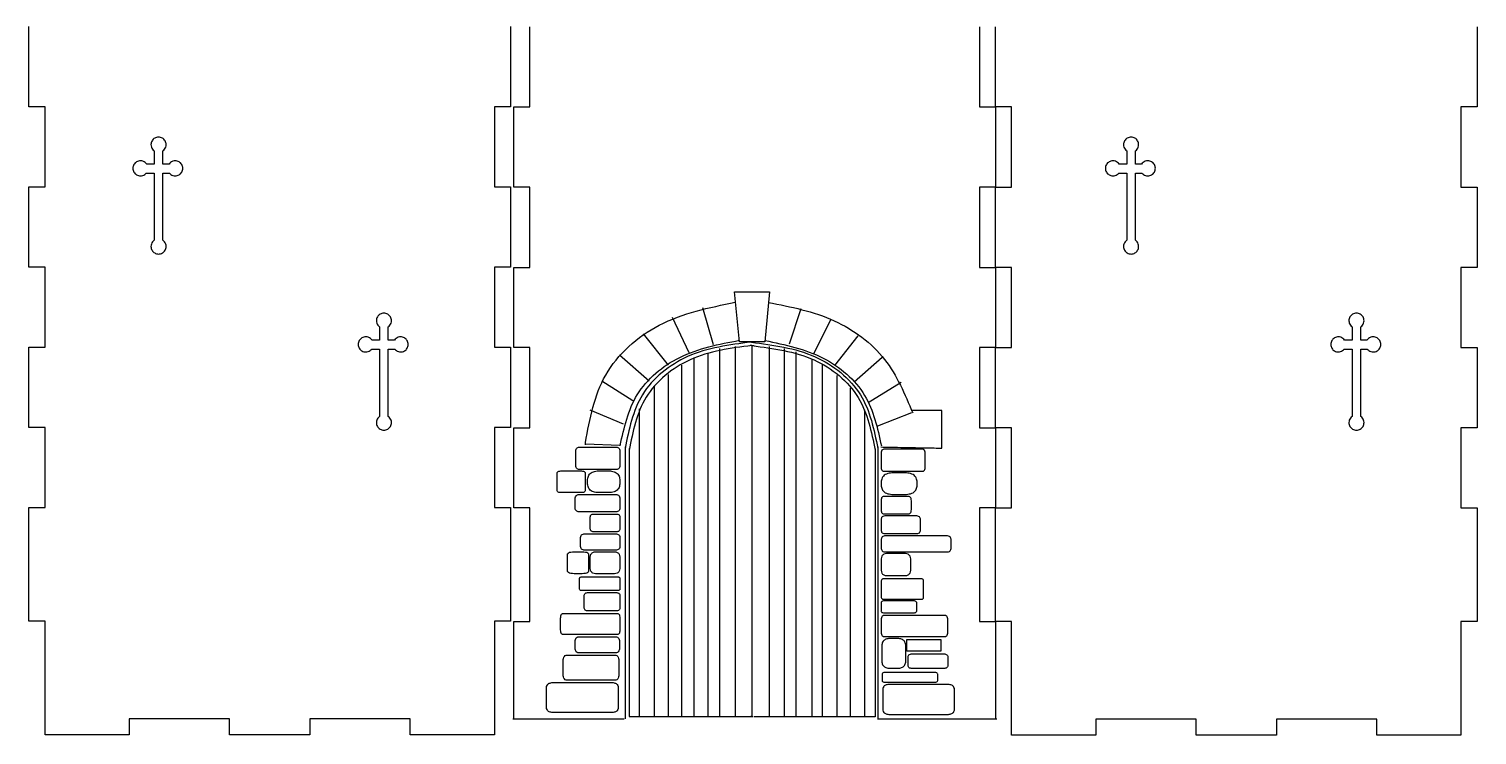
# Model space of a CAD drawing. Extents: x -548 to 2336, y 6 to 838.
# Drawn here: x 56 to 823, y 33 to 407 of the extents above; entities that cross this region are included whole.
import ezdxf

# ---------------------------------------------------------------- set-up
doc = ezdxf.new("R2010")
doc.units = 0
doc.layers.get('0').update_dxf_attribs({"linetype": 'CONTINUOUS'})

msp = doc.modelspace()

# ---------------------------------------------------------------- linework, layer by layer
at = {"color": 5}
for points in [[(311.354946, 408.426029), (311.354946, 365.906317), (302.851002, 365.906317), (302.851002, 323.386589), (311.354946, 323.386589), (311.354946, 280.866877), (302.851002, 280.866877), (302.851002, 238.347149), (311.354946, 238.347149), (311.354946, 195.827437), (302.851002, 195.827437), (302.851002, 153.307709), (311.354946, 153.307709), (311.354946, 93.071445), (302.851002, 93.071445), (302.851002, 32.835173), (258.205298, 32.835173), (258.205298, 41.339117), (205.055642, 41.339117), (205.055642, 32.835173), (162.535922, 32.835173), (162.535922, 41.339117), (109.386275, 41.339117), (109.386275, 32.835173), (64.74057, 32.835173), (64.74057, 93.071445), (56.236626, 93.071445), (56.236626, 153.307709), (64.74057, 153.307709), (64.74057, 195.827437), (56.236626, 195.827437), (56.236626, 238.347149), (64.74057, 238.347149), (64.74057, 280.866877), (56.236626, 280.866877), (56.236626, 323.386589), (64.74057, 323.386589), (64.74057, 365.906317), (56.236626, 365.906317), (56.236626, 408.426029)], [(313.118368, 41.348157), (313.118368, 92.933381), (321.622312, 92.933381), (321.622312, 153.169645), (313.118368, 153.169645), (313.118368, 195.689373), (321.622312, 195.689373), (321.622312, 238.209085), (313.118368, 238.209085), (313.118368, 280.728813), (321.622312, 280.728813), (321.622312, 323.248525), (313.118368, 323.248525), (313.118368, 365.768253), (321.622312, 365.768253), (321.622312, 408.287965)], [(559.732744, 408.287965), (559.732744, 365.768253), (568.236688, 365.768253), (568.236688, 323.248525), (559.732744, 323.248525), (559.732744, 280.728813), (568.236688, 280.728813), (568.236688, 238.209085), (559.732744, 238.209085), (559.732744, 195.689373), (568.236688, 195.689373), (568.236688, 153.169645), (559.732744, 153.169645), (559.732744, 92.933381), (568.236688, 92.933381), (568.236688, 41.348157)], [(823.355008, 408.287965), (823.355008, 365.768253), (814.851064, 365.768253), (814.851064, 323.248525), (823.355008, 323.248525), (823.355008, 280.728813), (814.851064, 280.728813), (814.851064, 238.209085), (823.355008, 238.209085), (823.355008, 195.689373), (814.851064, 195.689373), (814.851064, 153.169645), (823.355008, 153.169645), (823.355008, 92.933381), (814.851064, 92.933381), (814.851064, 32.697109), (770.20536, 32.697109), (770.20536, 41.201053), (717.055704, 41.201053), (717.055704, 32.697109), (674.535984, 32.697109), (674.535984, 41.201053), (621.386338, 41.201053), (621.386338, 32.697109), (576.740632, 32.697109), (576.740632, 92.933381), (568.236688, 92.933381), (568.236688, 153.169645), (576.740632, 153.169645), (576.740632, 195.689373), (568.236688, 195.689373), (568.236688, 238.209085), (576.740632, 238.209085), (576.740632, 280.728813), (568.236688, 280.728813), (568.236688, 323.248525), (576.740632, 323.248525), (576.740632, 365.768253), (568.236688, 365.768253), (568.236688, 408.287965)], [(371.99196, 185.610187), (371.99196, 41.26508)], [(505.970181, 185.529713), (505.970181, 41.184606)], [(312.650888, 41.257541), (371.627064, 41.257541)], [(505.782424, 41.257541), (569.050616, 41.257541)]]:
    msp.add_lwpolyline(points, dxfattribs=at)
at = {"color": 3}
for points in [[(124.891339, 349.803614), (124.891339, 349.803614)], [(640.091339, 349.803614), (640.091339, 349.803614)], [(122.577259, 342.522253), (122.577259, 335.484884), (118.60358, 335.484884)], [(130.423739, 335.484884), (127.199499, 335.484884), (127.199499, 342.516333)], [(637.777259, 342.522253), (637.777259, 335.484884), (633.80358, 335.484884)], [(645.623739, 335.484884), (642.399499, 335.484884), (642.399499, 342.516333)], [(118.40726, 330.725924), (122.577259, 330.725924), (122.577259, 295.074928)], [(127.199499, 295.080848), (127.199499, 330.725924), (130.620059, 330.725924)], [(633.60726, 330.725924), (637.777259, 330.725924), (637.777259, 295.074928)], [(642.399499, 295.080848), (642.399499, 330.725924), (645.820059, 330.725924)], [(430.058664, 267.792101), (448.598336, 267.792101), (446.031376, 241.153277), (432.625632, 241.153277), (430.058664, 267.792101)], [(244.287395, 256.429774), (244.287395, 256.429774)], [(396.960032, 254.267493), (405.837856, 235.502949)], [(413.101544, 259.513581), (418.751272, 239.740117)], [(465.158528, 258.706597), (458.903736, 239.941861)], [(481.098464, 253.258597), (471.816976, 234.695797)], [(759.487395, 256.429774), (759.487395, 256.429774)], [(241.973315, 249.148413), (241.973315, 242.111044), (237.999636, 242.111044)], [(249.819795, 242.111044), (246.595555, 242.111044), (246.595555, 249.142493)], [(757.173315, 249.148413), (757.173315, 242.111044), (753.199636, 242.111044)], [(765.019795, 242.111044), (761.795555, 242.111044), (761.795555, 249.142493)], [(381.625336, 245.389669), (394.94224, 228.844477)], [(430.275056, 238.796525), (430.275056, 42.707701)], [(439.253312, 239.397181), (439.253312, 42.314261), (438.967896, 42.895461)], [(448.411328, 238.717277), (448.411328, 42.628501)], [(483.116088, 228.642733), (495.424096, 244.380773)], [(237.803316, 237.352084), (241.973315, 237.352084), (241.973315, 201.701088)], [(246.595555, 201.707008), (246.595555, 237.352084), (250.016115, 237.352084)], [(384.8536, 220.370141), (369.115408, 234.090557)], [(408.51232, 232.553373), (408.51232, 42.647381)], [(415.998264, 42.550901), (415.998264, 235.481261)], [(422.204456, 42.707701), (422.204456, 237.768757)], [(456.481744, 42.628501), (456.481744, 237.689509)], [(462.639696, 42.471461), (462.639696, 235.936493)], [(470.93664, 231.699741), (470.93664, 42.683381)], [(508.135936, 232.879901), (493.406472, 219.764565)], [(753.003316, 237.352084), (757.173315, 237.352084), (757.173315, 201.701088)], [(761.795555, 201.707008), (761.795555, 237.352084), (765.216115, 237.352084)], [(394.862184, 223.991477), (394.862184, 42.685861)], [(402.12116, 42.553141), (402.12116, 228.782197)], [(476.565216, 42.243141), (476.565216, 228.960853)], [(484.126712, 223.396085), (484.126712, 42.721861)], [(359.632176, 220.571893), (376.17752, 210.079565), (376.379264, 210.483061)], [(387.497592, 217.612453), (387.497592, 42.873861)], [(491.188776, 216.758989), (491.188776, 42.563861)], [(500.871904, 209.070669), (518.2244, 219.764565)], [(353.377384, 205.237165), (370.931456, 197.771557)], [(379.722088, 42.669221), (379.722088, 205.763661)], [(498.96428, 42.705141), (498.96428, 205.168277)], [(505.916392, 196.762661), (523.87396, 203.824605)], [(539.813896, 184.858293), (539.813896, 204.833677), (523.672208, 204.833677)], [(347.289594, 185.295661), (367.863274, 185.295661)], [(347.289594, 185.295661), (347.289594, 185.295661)], [(351.15785, 187.077661), (369.11541, 186.472421)], [(529.655418, 184.296965), (509.081562, 184.296965)], [(529.655418, 184.296965), (529.655418, 184.296965)], [(345.87721, 175.614141), (345.87721, 183.278037)], [(369.275666, 183.278037), (369.275666, 175.614141)], [(507.669178, 182.279341), (507.669178, 174.615621)], [(531.067802, 174.615621), (531.067802, 182.279341)], [(336.025066, 162.461621), (336.025066, 171.541365)], [(338.042858, 172.752005), (348.938474, 172.752005)], [(338.042858, 172.752005), (338.042858, 172.752005)], [(367.863274, 173.596501), (347.289594, 173.596501)], [(350.956098, 171.541365), (350.956098, 162.461621)], [(357.199138, 172.740421), (364.231514, 172.740421)], [(357.199138, 172.740421), (357.199138, 172.740421)], [(509.081562, 172.597805), (529.655418, 172.597805)], [(521.150138, 171.730837), (513.306458, 171.730837)], [(521.150138, 171.730837), (521.150138, 171.730837)], [(348.938474, 161.250981), (338.042858, 161.250981)], [(352.154818, 165.765437), (352.154818, 168.301509)], [(364.231514, 161.326525), (357.199138, 161.326525)], [(369.275666, 168.301509), (369.275666, 165.765437)], [(507.680242, 167.300397), (507.680242, 164.769333)], [(526.77653, 164.769333), (526.77653, 167.300397)], [(345.591794, 153.273485), (345.591794, 157.965837)], [(347.205922, 160.185205), (367.66153, 160.185205)], [(347.205922, 160.185205), (347.205922, 160.185205)], [(369.275666, 157.965837), (369.275666, 153.273485)], [(507.634602, 156.984941), (507.634602, 152.256981)], [(522.589674, 159.221253), (508.72821, 159.221253)], [(513.306458, 160.338893), (521.150138, 160.338893)], [(522.589674, 159.221253), (522.589674, 159.221253)], [(523.68345, 152.256981), (523.68345, 156.984941)], [(367.66153, 151.054101), (347.205922, 151.054101)], [(353.581554, 142.110413), (353.581554, 148.298645)], [(354.993946, 149.912781), (367.863274, 149.912781)], [(354.993946, 149.912781), (354.993946, 149.912781)], [(369.275666, 148.298645), (369.275666, 142.110413)], [(507.698562, 147.280589), (507.698562, 141.131077)], [(508.72821, 150.020653), (522.589674, 150.020653)], [(526.60089, 148.884693), (509.568034, 148.884693)], [(526.60089, 148.884693), (526.60089, 148.884693)], [(528.470362, 141.131077), (528.470362, 147.280589)], [(350.261146, 139.354781), (367.459786, 139.354781)], [(350.261146, 139.354781), (350.261146, 139.354781)], [(367.863274, 140.496277), (354.993946, 140.496277)], [(542.911474, 138.291773), (509.522226, 138.291773)], [(509.568034, 139.526797), (526.60089, 139.526797)], [(542.911474, 138.291773), (542.911474, 138.291773)], [(348.445442, 132.610237), (348.445442, 137.538909)], [(367.459786, 130.794533), (350.261146, 130.794533)], [(369.275666, 137.538909), (369.275666, 132.610237)], [(507.733658, 136.503213), (507.733658, 131.648709)], [(544.700034, 131.648709), (544.700034, 136.503213)], [(341.596994, 119.449765), (341.596994, 128.727621)], [(345.02701, 129.938285), (349.295466, 129.938285)], [(345.02701, 129.938285), (345.02701, 129.938285)], [(352.72565, 128.727621), (352.72565, 119.449765)], [(353.581554, 121.063901), (353.581554, 127.113485)], [(356.40633, 129.938285), (366.45089, 129.938285)], [(356.40633, 129.938285), (356.40633, 129.938285)], [(369.275666, 127.113485), (369.275666, 121.063901)], [(507.669178, 126.114957), (507.669178, 120.065197)], [(509.522226, 129.860141), (542.911474, 129.860141)], [(520.538506, 128.939741), (510.493954, 128.939741)], [(520.538506, 128.939741), (520.538506, 128.939741)], [(523.36329, 120.065197), (523.36329, 126.114957)], [(349.295466, 118.239117), (345.02701, 118.239117)], [(347.874778, 110.200429), (347.874778, 115.719989)], [(348.681762, 116.527141), (368.468682, 116.527141)], [(348.681762, 116.527141), (348.681762, 116.527141)], [(366.45089, 118.239117), (356.40633, 118.239117)], [(369.275666, 115.719989), (369.275666, 110.200429)], [(529.314162, 115.477093), (508.566746, 115.477093)], [(510.493954, 117.240421), (520.538506, 117.240421)], [(529.314162, 115.477093), (529.314162, 115.477093)], [(368.468682, 109.393277), (348.681762, 109.393277)], [(352.056794, 108.252133), (367.66153, 108.252133)], [(352.056794, 108.252133), (352.056794, 108.252133)], [(507.720522, 114.261957), (507.720522, 105.951493)], [(530.160386, 105.951493), (530.160386, 114.261957)], [(350.442666, 99.962581), (350.442666, 106.839725)], [(369.275666, 106.839725), (369.275666, 99.962581)], [(507.63149, 102.942085), (507.63149, 98.438693)], [(508.566746, 104.736357), (529.314162, 104.736357)], [(524.91933, 103.866965), (509.252018, 103.866965)], [(524.91933, 103.866965), (524.91933, 103.866965)], [(526.539866, 98.438693), (526.539866, 102.942085)], [(337.887442, 88.416085), (337.887442, 94.702173)], [(338.896346, 97.123461), (368.266762, 97.123461)], [(338.896346, 97.123461), (338.896346, 97.123461)], [(367.66153, 98.550021), (352.056794, 98.550021)], [(369.275666, 94.702173), (369.275666, 88.416085)], [(507.681106, 93.696557), (507.681106, 87.424133)], [(541.903786, 96.112661), (508.817754, 96.112661)], [(509.252018, 97.513637), (524.91933, 97.513637)], [(541.903786, 96.112661), (541.903786, 96.112661)], [(543.040266, 87.424133), (543.040266, 93.696557)], [(368.266762, 85.994805), (338.896346, 85.994805)], [(347.609586, 84.853477), (366.972794, 84.853477)], [(347.609586, 84.853477), (347.609586, 84.853477)], [(508.817754, 85.008205), (541.903786, 85.008205)], [(345.591794, 78.310837), (345.591794, 82.835669)], [(368.99025, 82.835669), (368.99025, 78.310837)], [(507.965826, 80.149877), (507.965826, 71.865885)], [(517.09017, 83.843701), (511.65965, 83.843701)], [(517.09017, 83.843701), (517.09017, 83.843701)], [(520.783994, 71.865885), (520.783994, 80.149877)], [(521.36589, 83.426725), (539.34281, 83.426725), (539.34281, 77.149117), (521.36589, 77.149117), (521.36589, 83.426725), (521.36589, 83.426725)], [(339.314178, 64.161709), (339.314178, 72.730429)], [(341.331978, 75.151717), (366.68721, 75.151717)], [(341.331978, 75.151717), (341.331978, 75.151717)], [(366.972794, 76.293213), (347.609586, 76.293213)], [(368.705002, 72.730429), (368.705002, 64.161709)], [(521.936546, 69.730013), (521.936546, 74.010221)], [(523.648706, 75.722381), (541.34021, 75.722381)], [(523.648706, 75.722381), (523.648706, 75.722381)], [(543.052362, 74.010221), (543.052362, 69.730013)], [(366.68721, 61.740405), (341.331978, 61.740405)], [(508.166018, 64.998077), (508.166018, 61.621637)], [(535.676826, 65.951997), (510.193842, 65.951997)], [(511.65965, 68.172061), (517.09017, 68.172061)], [(541.34021, 68.018029), (523.648706, 68.018029)], [(535.676826, 65.951997), (535.676826, 65.951997)], [(537.70465, 61.621637), (537.70465, 64.998077)], [(330.468514, 46.839093), (330.468514, 58.379541)], [(334.100274, 60.598909), (364.787826, 60.598909)], [(334.100274, 60.598909), (334.100274, 60.598909)], [(368.419762, 58.379541), (368.419762, 46.839093)], [(508.52525, 57.380837), (508.52525, 45.840221)], [(510.193842, 60.667541), (535.676826, 60.667541)], [(542.84457, 59.600213), (512.157186, 59.600213)], [(542.84457, 59.600213), (542.84457, 59.600213)], [(546.476498, 45.840221), (546.476498, 57.380837)], [(364.787826, 44.619381), (334.100274, 44.619381)], [(512.157186, 43.620677), (542.84457, 43.620677)]]:
    msp.add_lwpolyline(points, dxfattribs=at)
at = {"color": 6}
for points in [[(374.157937, 184.652795), (374.157937, 42.508908), (439.94483, 42.508908)], [(504.528263, 184.573548), (504.528263, 42.429661), (440.327074, 42.429661)]]:
    msp.add_lwpolyline(points, dxfattribs=at)
at = {"color": 3}
for points, knots in [([(124.891339, 349.803614), (124.184436, 349.693381), (122.791784, 349.476214), (121.257988, 347.881871), (120.764021, 346.057144), (121.025065, 344.502084), (121.616728, 343.341456), (122.25796, 342.794572), (122.577259, 342.522253)], [0, 0, 0, 0, 2.096687, 4.13063, 6.227372, 7.532557, 8.79175, 10.040647, 10.040647, 10.040647, 10.040647]), ([(127.199499, 342.516333), (127.519981, 342.788737), (128.163637, 343.335834), (128.757198, 344.499047), (129.01893, 346.0561), (128.524816, 347.881876), (126.990957, 349.476236), (125.598273, 349.693387), (124.891339, 349.803614)], [0, 0, 0, 0, 1.251662, 2.51384, 3.822109, 5.918847, 7.952792, 10.049568, 10.049568, 10.049568, 10.049568]), ([(640.091339, 349.803614), (639.384436, 349.693381), (637.991784, 349.476214), (636.457988, 347.881871), (635.964021, 346.057144), (636.225065, 344.502084), (636.816728, 343.341456), (637.45796, 342.794572), (637.777259, 342.522253)], [0, 0, 0, 0, 2.096687, 4.13063, 6.227372, 7.532557, 8.79175, 10.040647, 10.040647, 10.040647, 10.040647]), ([(642.399499, 342.516333), (642.719981, 342.788737), (643.363637, 343.335834), (643.957198, 344.499047), (644.21893, 346.0561), (643.724816, 347.881876), (642.190957, 349.476236), (640.798273, 349.693387), (640.091339, 349.803614)], [0, 0, 0, 0, 1.251662, 2.51384, 3.822109, 5.918847, 7.952792, 10.049568, 10.049568, 10.049568, 10.049568]), ([(118.60358, 335.484884), (118.331205, 335.816039), (117.78431, 336.480956), (116.602955, 337.096641), (115.03251, 337.366066), (113.182614, 336.869717), (111.651616, 335.335857), (111.083373, 333.236295), (111.651627, 331.136722), (113.182487, 329.60282), (114.995595, 329.116527), (116.49358, 329.352135), (117.593675, 329.871352), (118.136965, 330.442012), (118.40726, 330.725924)], [0, 0, 0, 0, 1.275643, 2.561335, 3.893989, 5.990744, 8.024647, 10.121325, 12.218093, 14.252001, 16.348753, 17.57122, 18.750716, 19.918543, 19.918543, 19.918543, 19.918543]), ([(130.620059, 330.725924), (130.89036, 330.442012), (131.433663, 329.87135), (132.533759, 329.352145), (134.031731, 329.116521), (135.844827, 329.602842), (137.375725, 331.136704), (137.944048, 333.236295), (137.375736, 335.335874), (135.844699, 336.869698), (133.994806, 337.366068), (132.424363, 337.09664), (131.243008, 336.480956), (130.696114, 335.816039), (130.423739, 335.484884)], [0, 0, 0, 0, 1.16784, 2.347352, 3.569783, 5.666521, 7.700469, 9.797247, 11.893935, 13.927878, 16.024619, 17.357272, 18.642965, 19.918608, 19.918608, 19.918608, 19.918608]), ([(633.80358, 335.484884), (633.531205, 335.816039), (632.98431, 336.480956), (631.802955, 337.096641), (630.23251, 337.366066), (628.382614, 336.869717), (626.851616, 335.335857), (626.283373, 333.236295), (626.851627, 331.136722), (628.382487, 329.60282), (630.195595, 329.116527), (631.69358, 329.352135), (632.793675, 329.871352), (633.336965, 330.442012), (633.60726, 330.725924)], [0, 0, 0, 0, 1.275643, 2.561335, 3.893989, 5.990744, 8.024647, 10.121325, 12.218093, 14.252001, 16.348753, 17.57122, 18.750716, 19.918543, 19.918543, 19.918543, 19.918543]), ([(645.820059, 330.725924), (646.09036, 330.442012), (646.633663, 329.87135), (647.733759, 329.352145), (649.231731, 329.116521), (651.044827, 329.602842), (652.575725, 331.136704), (653.144048, 333.236295), (652.575736, 335.335874), (651.044699, 336.869698), (649.194806, 337.366068), (647.624363, 337.09664), (646.443008, 336.480956), (645.896114, 335.816039), (645.623739, 335.484884)], [0, 0, 0, 0, 1.16784, 2.347352, 3.569783, 5.666521, 7.700469, 9.797247, 11.893935, 13.927878, 16.024619, 17.357272, 18.642965, 19.918608, 19.918608, 19.918608, 19.918608]), ([(122.577259, 295.074928), (122.257898, 294.802137), (121.616175, 294.25399), (121.02539, 293.090445), (120.763917, 291.536894), (121.25796, 289.695596), (122.791802, 288.164649), (124.891369, 287.596394), (126.99094, 288.164628), (128.524841, 289.695591), (129.019041, 291.537922), (128.756855, 293.093439), (128.164194, 294.259575), (127.520043, 294.80796), (127.199499, 295.080848)], [0, 0, 0, 0, 1.249967, 2.511681, 3.818381, 5.915138, 7.949044, 10.045722, 12.142489, 14.176397, 16.27315, 17.582865, 18.847594, 20.100349, 20.100349, 20.100349, 20.100349]), ([(637.777259, 295.074928), (637.457898, 294.802137), (636.816175, 294.25399), (636.22539, 293.090445), (635.963917, 291.536894), (636.45796, 289.695596), (637.991802, 288.164649), (640.091369, 287.596394), (642.19094, 288.164628), (643.724841, 289.695591), (644.219041, 291.537922), (643.956855, 293.093439), (643.364194, 294.259575), (642.720043, 294.80796), (642.399499, 295.080848)], [0, 0, 0, 0, 1.249967, 2.511681, 3.818381, 5.915138, 7.949044, 10.045722, 12.142489, 14.176397, 16.27315, 17.582865, 18.847594, 20.100349, 20.100349, 20.100349, 20.100349]), ([(351.074, 187.842637), (353.359727, 200.361618), (358.014711, 225.857081), (389.892859, 253.993714), (416.527289, 259.403702), (430.415144, 262.224605)], [0, 0, 0, 0, 37.33368, 76.031706, 118.194607, 118.194607, 118.194607, 118.194607]), ([(447.946744, 262.142317), (459.882854, 259.791064), (482.888885, 255.259186), (511.6909, 233.950809), (520.229325, 213.47945), (524.391544, 203.500293)], [0, 0, 0, 0, 36.274509, 69.916618, 101.913708, 101.913708, 101.913708, 101.913708]), ([(244.287395, 256.429774), (243.580492, 256.319541), (242.18784, 256.102374), (240.654044, 254.508031), (240.160077, 252.683304), (240.421121, 251.128244), (241.012784, 249.967616), (241.654016, 249.420732), (241.973315, 249.148413)], [0, 0, 0, 0, 2.096687, 4.13063, 6.227372, 7.532557, 8.79175, 10.040647, 10.040647, 10.040647, 10.040647]), ([(246.595555, 249.142493), (246.916037, 249.414897), (247.559693, 249.961994), (248.153254, 251.125207), (248.414986, 252.68226), (247.920872, 254.508036), (246.387013, 256.102396), (244.994329, 256.319547), (244.287395, 256.429774)], [0, 0, 0, 0, 1.251662, 2.51384, 3.822109, 5.918847, 7.952792, 10.049568, 10.049568, 10.049568, 10.049568]), ([(759.487395, 256.429774), (758.780492, 256.319541), (757.38784, 256.102374), (755.854044, 254.508031), (755.360077, 252.683304), (755.621121, 251.128244), (756.212784, 249.967616), (756.854016, 249.420732), (757.173315, 249.148413)], [0, 0, 0, 0, 2.096687, 4.13063, 6.227372, 7.532557, 8.79175, 10.040647, 10.040647, 10.040647, 10.040647]), ([(761.795555, 249.142493), (762.116037, 249.414897), (762.759693, 249.961994), (763.353254, 251.125207), (763.614986, 252.68226), (763.120872, 254.508036), (761.587013, 256.102396), (760.194329, 256.319547), (759.487395, 256.429774)], [0, 0, 0, 0, 1.251662, 2.51384, 3.822109, 5.918847, 7.952792, 10.049568, 10.049568, 10.049568, 10.049568]), ([(237.999636, 242.111044), (237.727261, 242.442199), (237.180366, 243.107116), (235.999011, 243.722801), (234.428566, 243.992226), (232.57867, 243.495877), (231.047672, 241.962017), (230.479429, 239.862455), (231.047683, 237.762882), (232.578543, 236.22898), (234.391651, 235.742687), (235.889636, 235.978295), (236.989731, 236.497512), (237.533021, 237.068172), (237.803316, 237.352084)], [0, 0, 0, 0, 1.275643, 2.561335, 3.893989, 5.990744, 8.024647, 10.121325, 12.218093, 14.252001, 16.348753, 17.57122, 18.750716, 19.918543, 19.918543, 19.918543, 19.918543]), ([(250.016115, 237.352084), (250.286416, 237.068172), (250.829719, 236.49751), (251.929815, 235.978305), (253.427787, 235.742681), (255.240883, 236.229002), (256.771781, 237.762864), (257.340104, 239.862455), (256.771792, 241.962034), (255.240755, 243.495858), (253.390862, 243.992228), (251.820419, 243.7228), (250.639064, 243.107116), (250.09217, 242.442199), (249.819795, 242.111044)], [0, 0, 0, 0, 1.16784, 2.347352, 3.569783, 5.666521, 7.700469, 9.797247, 11.893935, 13.927878, 16.024619, 17.357272, 18.642965, 19.918608, 19.918608, 19.918608, 19.918608]), ([(369.42416, 186.164365), (371.513946, 195.649253), (375.799634, 215.100652), (401.026712, 236.026305), (421.747109, 239.96866), (432.590248, 242.031725)], [0, 0, 0, 0, 28.502164, 58.451606, 91.32976, 91.32976, 91.32976, 91.32976]), ([(438.928376, 239.280093), (438.865145, 239.280093), (438.738655, 239.280093), (438.548895, 239.280093), (438.422367, 239.280093), (438.359096, 239.280093)], [0, 0, 0, 0, 0.189694, 0.379468, 0.56928, 0.56928, 0.56928, 0.56928]), ([(439.758, 239.202125), (439.821191, 239.202125), (439.947625, 239.202125), (440.137326, 239.202125), (440.263836, 239.202125), (440.327104, 239.202125)], [0, 0, 0, 0, 0.189574, 0.379301, 0.569104, 0.569104, 0.569104, 0.569104]), ([(446.154824, 241.907885), (456.763729, 239.702896), (477.054638, 235.485568), (501.601561, 214.667143), (505.763008, 195.512951), (507.79416, 186.164021)], [0, 0, 0, 0, 32.282723, 61.7449, 89.835928, 89.835928, 89.835928, 89.835928]), ([(753.199636, 242.111044), (752.927261, 242.442199), (752.380366, 243.107116), (751.199011, 243.722801), (749.628566, 243.992226), (747.77867, 243.495877), (746.247672, 241.962017), (745.679429, 239.862455), (746.247683, 237.762882), (747.778543, 236.22898), (749.591651, 235.742687), (751.089636, 235.978295), (752.189731, 236.497512), (752.733021, 237.068172), (753.003316, 237.352084)], [0, 0, 0, 0, 1.275643, 2.561335, 3.893989, 5.990744, 8.024647, 10.121325, 12.218093, 14.252001, 16.348753, 17.57122, 18.750716, 19.918543, 19.918543, 19.918543, 19.918543]), ([(765.216115, 237.352084), (765.486416, 237.068172), (766.029719, 236.49751), (767.129815, 235.978305), (768.627787, 235.742681), (770.440883, 236.229002), (771.971781, 237.762864), (772.540104, 239.862455), (771.971792, 241.962034), (770.440755, 243.495858), (768.590862, 243.992228), (767.020419, 243.7228), (765.839064, 243.107116), (765.29217, 242.442199), (765.019795, 242.111044)], [0, 0, 0, 0, 1.16784, 2.347352, 3.569783, 5.666521, 7.700469, 9.797247, 11.893935, 13.927878, 16.024619, 17.357272, 18.642965, 19.918608, 19.918608, 19.918608, 19.918608]), ([(241.973315, 201.701088), (241.653954, 201.428297), (241.012231, 200.88015), (240.421446, 199.716605), (240.159973, 198.163054), (240.654016, 196.321756), (242.187858, 194.790809), (244.287425, 194.222554), (246.386996, 194.790788), (247.920897, 196.321751), (248.415097, 198.164082), (248.152911, 199.719599), (247.56025, 200.885735), (246.916099, 201.43412), (246.595555, 201.707008)], [0, 0, 0, 0, 1.249967, 2.511681, 3.818381, 5.915138, 7.949044, 10.045722, 12.142489, 14.176397, 16.27315, 17.582865, 18.847594, 20.100349, 20.100349, 20.100349, 20.100349]), ([(757.173315, 201.701088), (756.853954, 201.428297), (756.212231, 200.88015), (755.621446, 199.716605), (755.359973, 198.163054), (755.854016, 196.321756), (757.387858, 194.790809), (759.487425, 194.222554), (761.586996, 194.790788), (763.120897, 196.321751), (763.615097, 198.164082), (763.352911, 199.719599), (762.76025, 200.885735), (762.116099, 201.43412), (761.795555, 201.707008)], [0, 0, 0, 0, 1.249967, 2.511681, 3.818381, 5.915138, 7.949044, 10.045722, 12.142489, 14.176397, 16.27315, 17.582865, 18.847594, 20.100349, 20.100349, 20.100349, 20.100349]), ([(345.87721, 183.278037), (345.912241, 183.622007), (345.977063, 184.258494), (346.485234, 185.090949), (347.034551, 185.230752), (347.289594, 185.295661)], [0, 0, 0, 0, 1.037862, 1.92047, 2.685412, 2.685412, 2.685412, 2.685412]), ([(351.084378, 186.663965), (351.083309, 186.794761), (351.081171, 187.056551), (351.070293, 187.449356), (351.068163, 187.71149), (351.067098, 187.842629)], [0, 0, 0, 0, 0.392393, 0.785381, 1.178803, 1.178803, 1.178803, 1.178803]), ([(367.863274, 185.295661), (368.118348, 185.230759), (368.667698, 185.090982), (369.175849, 184.258483), (369.240647, 183.622005), (369.275666, 183.278037)], [0, 0, 0, 0, 0.765017, 1.647605, 2.68546, 2.68546, 2.68546, 2.68546]), ([(507.53053, 185.463525), (510.440038, 185.411765), (518.471151, 185.268893), (529.232156, 185.060759), (537.083765, 184.910524), (539.813898, 184.858285)], [0, 0, 0, 0, 8.729907, 24.097147, 32.289045, 32.289045, 32.289045, 32.289045]), ([(509.081562, 184.296965), (508.82652, 184.23207), (508.27721, 184.0923), (507.769007, 183.259844), (507.704202, 182.623339), (507.669178, 182.279341)], [0, 0, 0, 0, 0.764928, 1.647504, 2.685443, 2.685443, 2.685443, 2.685443]), ([(531.067802, 182.279341), (531.032765, 182.623341), (530.967934, 183.259856), (530.459706, 184.092266), (529.910428, 184.232062), (529.655418, 184.296965)], [0, 0, 0, 0, 1.037946, 1.920545, 2.6854, 2.6854, 2.6854, 2.6854]), ([(336.025066, 171.541365), (336.094504, 171.762135), (336.251243, 172.260465), (337.083944, 172.666818), (337.702351, 172.721755), (338.042858, 172.752005)], [0, 0, 0, 0, 0.670735, 1.514008, 2.547257, 2.547257, 2.547257, 2.547257]), ([(347.289594, 173.596501), (347.03455, 173.661426), (346.485225, 173.801265), (345.977087, 174.633726), (345.912248, 175.270197), (345.87721, 175.614141)], [0, 0, 0, 0, 0.764957, 1.647604, 2.685393, 2.685393, 2.685393, 2.685393]), ([(348.938474, 172.752005), (349.278916, 172.721747), (349.897256, 172.666789), (350.729882, 172.260456), (350.886647, 171.762134), (350.956098, 171.541365)], [0, 0, 0, 0, 1.033055, 1.876325, 2.547073, 2.547073, 2.547073, 2.547073]), ([(352.154818, 168.301509), (352.300566, 169.089019), (352.59588, 170.684669), (354.643043, 172.40356), (356.323442, 172.625015), (357.199138, 172.740421)], [0, 0, 0, 0, 2.346538, 4.754544, 7.374986, 7.374986, 7.374986, 7.374986]), ([(364.231514, 172.740421), (365.107197, 172.625018), (366.787567, 172.40357), (368.834651, 170.684644), (369.129932, 169.089016), (369.275666, 168.301509)], [0, 0, 0, 0, 2.620399, 5.028345, 7.37487, 7.37487, 7.37487, 7.37487]), ([(369.275666, 175.614141), (369.240639, 175.270199), (369.175824, 174.633736), (368.667707, 173.801231), (368.118349, 173.661418), (367.863274, 173.596501)], [0, 0, 0, 0, 1.037782, 1.920409, 2.685441, 2.685441, 2.685441, 2.685441]), ([(507.669178, 174.615621), (507.704212, 174.271633), (507.76904, 173.635107), (508.277178, 172.802571), (508.826517, 172.66273), (509.081562, 172.597805)], [0, 0, 0, 0, 1.037921, 1.920601, 2.685559, 2.685559, 2.685559, 2.685559]), ([(513.306458, 171.730837), (512.338627, 171.619118), (510.516438, 171.40878), (508.208606, 169.746498), (507.851551, 168.093484), (507.680242, 167.300397)], [0, 0, 0, 0, 2.907217, 5.473583, 7.840473, 7.840473, 7.840473, 7.840473]), ([(526.77653, 167.300397), (526.605219, 168.093486), (526.248158, 169.746514), (523.94025, 171.408795), (522.118009, 171.619123), (521.150138, 171.730837)], [0, 0, 0, 0, 2.366892, 4.933293, 7.840632, 7.840632, 7.840632, 7.840632]), ([(529.655418, 172.597805), (529.910431, 172.662738), (530.459737, 172.802605), (530.967901, 173.635096), (531.032754, 174.271631), (531.067802, 174.615621)], [0, 0, 0, 0, 0.764885, 1.647587, 2.685515, 2.685515, 2.685515, 2.685515]), ([(338.042858, 161.250981), (337.702353, 161.281218), (337.083955, 161.336134), (336.251209, 161.742456), (336.094497, 162.240821), (336.025066, 162.461621)], [0, 0, 0, 0, 1.033243, 1.876497, 2.5473, 2.5473, 2.5473, 2.5473]), ([(350.956098, 162.461621), (350.886654, 162.240821), (350.729916, 161.742465), (349.897245, 161.336163), (349.278913, 161.281227), (348.938474, 161.250981)], [0, 0, 0, 0, 0.670816, 1.514067, 2.547116, 2.547116, 2.547116, 2.547116]), ([(357.199138, 161.326525), (356.323442, 161.441931), (354.643043, 161.663387), (352.595881, 163.382279), (352.300566, 164.977928), (352.154818, 165.765437)], [0, 0, 0, 0, 2.620442, 5.028449, 7.374984, 7.374984, 7.374984, 7.374984]), ([(369.275666, 165.765437), (369.129932, 164.977931), (368.834649, 163.382304), (366.787568, 161.663378), (365.107198, 161.441928), (364.231514, 161.326525)], [0, 0, 0, 0, 2.346522, 4.754468, 7.374868, 7.374868, 7.374868, 7.374868]), ([(507.680242, 164.769333), (507.851551, 163.976246), (508.208606, 162.323232), (510.516438, 160.66095), (512.338627, 160.450611), (513.306458, 160.338893)], [0, 0, 0, 0, 2.36689, 4.933255, 7.840473, 7.840473, 7.840473, 7.840473]), ([(521.150138, 160.338893), (522.118009, 160.450607), (523.94025, 160.660935), (526.248158, 162.323216), (526.605219, 163.976244), (526.77653, 164.769333)], [0, 0, 0, 0, 2.907339, 5.47374, 7.840632, 7.840632, 7.840632, 7.840632]), ([(345.591794, 157.965837), (345.631975, 158.345259), (345.706725, 159.051108), (346.296032, 159.965569), (346.915261, 160.115043), (347.205922, 160.185205)], [0, 0, 0, 0, 1.143158, 2.126646, 2.996664, 2.996664, 2.996664, 2.996664]), ([(367.66153, 160.185205), (367.952222, 160.115051), (368.571484, 159.965603), (369.16077, 159.051097), (369.235497, 158.345257), (369.275666, 157.965837)], [0, 0, 0, 0, 0.870093, 1.85356, 2.996711, 2.996711, 2.996711, 2.996711]), ([(508.72821, 159.221253), (508.526752, 159.138176), (508.040526, 158.937666), (507.715357, 158.024257), (507.663624, 157.358462), (507.634602, 156.984941)], [0, 0, 0, 0, 0.631138, 1.523274, 2.663408, 2.663408, 2.663408, 2.663408]), ([(523.68345, 156.984941), (523.654407, 157.358469), (523.602637, 158.024291), (523.277321, 158.937633), (522.791112, 159.13817), (522.589674, 159.221253)], [0, 0, 0, 0, 1.140146, 2.032334, 2.663442, 2.663442, 2.663442, 2.663442]), ([(347.205922, 151.054101), (346.915261, 151.124264), (346.29603, 151.273741), (345.706727, 152.18821), (345.631975, 152.894061), (345.591794, 153.273485)], [0, 0, 0, 0, 0.870019, 1.853513, 2.996676, 2.996676, 2.996676, 2.996676]), ([(353.581554, 148.298645), (353.618213, 148.578708), (353.688491, 149.115595), (354.234612, 149.771108), (354.743259, 149.866009), (354.993946, 149.912781)], [0, 0, 0, 0, 0.83822, 1.606887, 2.353877, 2.353877, 2.353877, 2.353877]), ([(369.275666, 153.273485), (369.235496, 152.894063), (369.160769, 152.18822), (368.571486, 151.273708), (367.952222, 151.124256), (367.66153, 151.054101)], [0, 0, 0, 0, 1.143155, 2.126629, 2.996723, 2.996723, 2.996723, 2.996723]), ([(367.863274, 149.912781), (368.11399, 149.866017), (368.622665, 149.771139), (369.168769, 149.115585), (369.23902, 148.578706), (369.275666, 148.298645)], [0, 0, 0, 0, 0.747064, 1.515706, 2.353917, 2.353917, 2.353917, 2.353917]), ([(507.634602, 152.256981), (507.663624, 151.883456), (507.715357, 151.217656), (508.040525, 150.304241), (508.526752, 150.10373), (508.72821, 150.020653)], [0, 0, 0, 0, 1.140146, 2.032286, 2.663424, 2.663424, 2.663424, 2.663424]), ([(509.568034, 148.884693), (509.244175, 148.843315), (508.62554, 148.764276), (507.864665, 148.147145), (507.753222, 147.565751), (507.698562, 147.280589)], [0, 0, 0, 0, 0.969901, 1.852704, 2.702516, 2.702516, 2.702516, 2.702516]), ([(522.589674, 150.020653), (522.791112, 150.103736), (523.277323, 150.304274), (523.602638, 151.217622), (523.654407, 151.883449), (523.68345, 152.256981)], [0, 0, 0, 0, 0.631108, 1.5233, 2.663457, 2.663457, 2.663457, 2.663457]), ([(528.470362, 147.280589), (528.415687, 147.565752), (528.304214, 148.147154), (527.543332, 148.764249), (526.924719, 148.843308), (526.60089, 148.884693)], [0, 0, 0, 0, 0.849824, 1.732657, 2.702481, 2.702481, 2.702481, 2.702481]), ([(348.445442, 137.538909), (348.494999, 137.85759), (348.592535, 138.484796), (349.315331, 139.207664), (349.942501, 139.305217), (350.261146, 139.354781)], [0, 0, 0, 0, 0.950584, 1.870871, 2.821346, 2.821346, 2.821346, 2.821346]), ([(354.993946, 140.496277), (354.74326, 140.543035), (354.23462, 140.637907), (353.688465, 141.293413), (353.618206, 141.830322), (353.581554, 142.110413)], [0, 0, 0, 0, 0.746978, 1.515618, 2.35391, 2.35391, 2.35391, 2.35391]), ([(367.459786, 139.354781), (367.778471, 139.305222), (368.405693, 139.207684), (369.128567, 138.484813), (369.226107, 137.857592), (369.275666, 137.538909)], [0, 0, 0, 0, 0.950592, 1.870912, 2.821498, 2.821498, 2.821498, 2.821498]), ([(369.275666, 142.110413), (369.239027, 141.830324), (369.168795, 141.293424), (368.622657, 140.637876), (368.113989, 140.543027), (367.863274, 140.496277)], [0, 0, 0, 0, 0.838283, 1.606897, 2.35395, 2.35395, 2.35395, 2.35395]), ([(507.698562, 141.131077), (507.753216, 140.845872), (507.864639, 140.264423), (508.625524, 139.647214), (509.244173, 139.568174), (509.568034, 139.526797)], [0, 0, 0, 0, 0.849931, 1.732763, 2.702665, 2.702665, 2.702665, 2.702665]), ([(509.522226, 138.291773), (509.208319, 138.242972), (508.590523, 138.146927), (507.878505, 137.434915), (507.782459, 136.817119), (507.733658, 136.503213)], [0, 0, 0, 0, 0.936327, 1.842776, 2.779101, 2.779101, 2.779101, 2.779101]), ([(526.60089, 139.526797), (526.924722, 139.568182), (527.543348, 139.647241), (528.304239, 140.264414), (528.415693, 140.845871), (528.470362, 141.131077)], [0, 0, 0, 0, 0.969826, 1.852688, 2.702631, 2.702631, 2.702631, 2.702631]), ([(544.700034, 136.503213), (544.651233, 136.817119), (544.555188, 137.434914), (543.843174, 138.146927), (543.22538, 138.242972), (542.911474, 138.291773)], [0, 0, 0, 0, 0.936325, 1.842771, 2.779096, 2.779096, 2.779096, 2.779096]), ([(350.261146, 130.794533), (349.942502, 130.844096), (349.315347, 130.941647), (348.592555, 131.664441), (348.495005, 132.291595), (348.445442, 132.610237)], [0, 0, 0, 0, 0.950474, 1.87073, 2.8212, 2.8212, 2.8212, 2.8212]), ([(369.275666, 132.610237), (369.226101, 132.291593), (369.128547, 131.664424), (368.405677, 130.941627), (367.778469, 130.844091), (367.459786, 130.794533)], [0, 0, 0, 0, 0.950472, 1.870762, 2.821352, 2.821352, 2.821352, 2.821352]), ([(507.733658, 131.648709), (507.782459, 131.334802), (507.878506, 130.717005), (508.590522, 130.004989), (509.208319, 129.908942), (509.522226, 129.860141)], [0, 0, 0, 0, 0.936328, 1.842779, 2.779107, 2.779107, 2.779107, 2.779107]), ([(542.911474, 129.860141), (543.22538, 129.908942), (543.843176, 130.004988), (544.555188, 130.717006), (544.651233, 131.334802), (544.700034, 131.648709)], [0, 0, 0, 0, 0.936326, 1.842774, 2.779101, 2.779101, 2.779101, 2.779101]), ([(341.596994, 128.727621), (341.736046, 128.952652), (342.110534, 129.558695), (343.464619, 129.832768), (344.458547, 129.899893), (345.02701, 129.938285)], [0, 0, 0, 0, 0.769877, 2.073396, 3.815023, 3.815023, 3.815023, 3.815023]), ([(349.295466, 129.938285), (349.863943, 129.899891), (350.857911, 129.83276), (352.212046, 129.558704), (352.586582, 128.952652), (352.72565, 128.727621)], [0, 0, 0, 0, 1.74167, 3.045265, 3.815169, 3.815169, 3.815169, 3.815169]), ([(353.581554, 127.113485), (353.658639, 127.609261), (353.810351, 128.584995), (354.934886, 129.709496), (355.910585, 129.861203), (356.40633, 129.938285)], [0, 0, 0, 0, 1.478817, 2.910448, 4.389175, 4.389175, 4.389175, 4.389175]), ([(366.45089, 129.938285), (366.946662, 129.861211), (367.922385, 129.709524), (369.046909, 128.584985), (369.198593, 127.60926), (369.275666, 127.113485)], [0, 0, 0, 0, 1.478799, 2.910404, 4.389211, 4.389211, 4.389211, 4.389211]), ([(510.493954, 128.939741), (509.998208, 128.862647), (509.022503, 128.710915), (507.898002, 127.586411), (507.746271, 126.610704), (507.669178, 126.114957)], [0, 0, 0, 0, 1.478735, 2.910387, 4.389128, 4.389128, 4.389128, 4.389128]), ([(523.36329, 126.114957), (523.28621, 126.610703), (523.134506, 127.586402), (522.010013, 128.710944), (521.034281, 128.862655), (520.538506, 128.939741)], [0, 0, 0, 0, 1.478731, 2.910358, 4.389171, 4.389171, 4.389171, 4.389171]), ([(345.02701, 118.239117), (344.458539, 118.277527), (343.464591, 118.344686), (342.110619, 118.618868), (341.736057, 119.224801), (341.596994, 119.449765)], [0, 0, 0, 0, 1.741634, 3.045177, 3.814924, 3.814924, 3.814924, 3.814924]), ([(347.874778, 115.719989), (347.896789, 115.861624), (347.940112, 116.140384), (348.261316, 116.461757), (348.540103, 116.505111), (348.681762, 116.527141)], [0, 0, 0, 0, 0.42248, 0.831503, 1.254037, 1.254037, 1.254037, 1.254037]), ([(352.72565, 119.449765), (352.586571, 119.224801), (352.211961, 118.618858), (350.857939, 118.344694), (349.863951, 118.27753), (349.295466, 118.239117)], [0, 0, 0, 0, 0.769773, 2.073392, 3.81507, 3.81507, 3.81507, 3.81507]), ([(356.40633, 118.239117), (355.910584, 118.316211), (354.934878, 118.467944), (353.810379, 119.592449), (353.658647, 120.568155), (353.581554, 121.063901)], [0, 0, 0, 0, 1.478736, 2.910389, 4.389127, 4.389127, 4.389127, 4.389127]), ([(369.275666, 121.063901), (369.198586, 120.568156), (369.04688, 119.592458), (367.922393, 118.467916), (366.946663, 118.316203), (366.45089, 118.239117)], [0, 0, 0, 0, 1.478728, 2.910354, 4.389162, 4.389162, 4.389162, 4.389162]), ([(368.468682, 116.527141), (368.61031, 116.505103), (368.889073, 116.461728), (369.210289, 116.140394), (369.25364, 115.861626), (369.275666, 115.719989)], [0, 0, 0, 0, 0.422459, 0.83151, 1.254, 1.254, 1.254, 1.254]), ([(507.669178, 120.065197), (507.746279, 119.569481), (507.898032, 118.593801), (509.022494, 117.469289), (509.998207, 117.317528), (510.493954, 117.240421)], [0, 0, 0, 0, 1.47866, 2.910338, 4.389084, 4.389084, 4.389084, 4.389084]), ([(508.566746, 115.477093), (508.413843, 115.437929), (508.084069, 115.353463), (507.780236, 114.85198), (507.741482, 114.469058), (507.720522, 114.261957)], [0, 0, 0, 0, 0.458702, 0.989305, 1.61431, 1.61431, 1.61431, 1.61431]), ([(520.538506, 117.240421), (521.034282, 117.31752), (522.010022, 117.46926), (523.134475, 118.59381), (523.286201, 119.569483), (523.36329, 120.065197)], [0, 0, 0, 0, 1.478823, 2.910476, 4.389127, 4.389127, 4.389127, 4.389127]), ([(530.160386, 114.261957), (530.139413, 114.46906), (530.100634, 114.851991), (529.796774, 115.353429), (529.467033, 115.437921), (529.314162, 115.477093)], [0, 0, 0, 0, 0.625012, 1.155638, 1.614267, 1.614267, 1.614267, 1.614267]), ([(348.681762, 109.393277), (348.540103, 109.415307), (348.261315, 109.458662), (347.940113, 109.780036), (347.89679, 110.058795), (347.874778, 110.200429)], [0, 0, 0, 0, 0.422535, 0.831559, 1.254036, 1.254036, 1.254036, 1.254036]), ([(350.442666, 106.839725), (350.489445, 107.090386), (350.584366, 107.599012), (351.239836, 108.145156), (351.776731, 108.21546), (352.056794, 108.252133)], [0, 0, 0, 0, 0.746929, 1.515622, 2.353845, 2.353845, 2.353845, 2.353845]), ([(367.66153, 108.252133), (367.941622, 108.215468), (368.478541, 108.145183), (369.134008, 107.599004), (369.2289, 107.090385), (369.275666, 106.839725)], [0, 0, 0, 0, 0.838301, 1.606968, 2.353886, 2.353886, 2.353886, 2.353886]), ([(369.275666, 110.200429), (369.253639, 110.058793), (369.210287, 109.780026), (368.889073, 109.458692), (368.61031, 109.415315), (368.468682, 109.393277)], [0, 0, 0, 0, 0.422486, 0.831538, 1.253998, 1.253998, 1.253998, 1.253998]), ([(352.056794, 98.550021), (351.776729, 98.586694), (351.239822, 98.656999), (350.584344, 99.20321), (350.489439, 99.711883), (350.442666, 99.962581)], [0, 0, 0, 0, 0.838224, 1.606943, 2.353974, 2.353974, 2.353974, 2.353974]), ([(369.275666, 99.962581), (369.228906, 99.711884), (369.134029, 99.203218), (368.478555, 98.656972), (367.941624, 98.586686), (367.66153, 98.550021)], [0, 0, 0, 0, 0.74702, 1.515713, 2.354015, 2.354015, 2.354015, 2.354015]), ([(509.252018, 103.866965), (508.979356, 103.843633), (508.486696, 103.801477), (507.818923, 103.499165), (507.6884, 103.111232), (507.63149, 102.942085)], [0, 0, 0, 0, 0.828752, 1.497434, 2.0144, 2.0144, 2.0144, 2.0144]), ([(507.720522, 105.951493), (507.741496, 105.744447), (507.780283, 105.361562), (508.084055, 104.860081), (508.413842, 104.775549), (508.566746, 104.736357)], [0, 0, 0, 0, 0.624851, 1.155519, 1.614249, 1.614249, 1.614249, 1.614249]), ([(526.539866, 102.942085), (526.482955, 103.111232), (526.352432, 103.499166), (525.684656, 103.801477), (525.191993, 103.843633), (524.91933, 103.866965)], [0, 0, 0, 0, 0.516966, 1.18565, 2.014408, 2.014408, 2.014408, 2.014408]), ([(529.314162, 104.736357), (529.467034, 104.775557), (529.796789, 104.860114), (530.100587, 105.361551), (530.139398, 105.744444), (530.160386, 105.951493)], [0, 0, 0, 0, 0.458657, 0.989347, 1.614206, 1.614206, 1.614206, 1.614206]), ([(337.887442, 94.702173), (337.916432, 95.104554), (337.96755, 95.814068), (338.233468, 96.788611), (338.709517, 97.029085), (338.896346, 97.123461)], [0, 0, 0, 0, 1.231575, 2.171622, 2.778869, 2.778869, 2.778869, 2.778869]), ([(368.266762, 97.123461), (368.453623, 97.029091), (368.929717, 96.788651), (369.195587, 95.814055), (369.246686, 95.104551), (369.275666, 94.702173)], [0, 0, 0, 0, 0.607313, 1.547344, 2.778915, 2.778915, 2.778915, 2.778915]), ([(507.63149, 98.438693), (507.688393, 98.269501), (507.818885, 97.881505), (508.486684, 97.57912), (508.979354, 97.536966), (509.252018, 97.513637)], [0, 0, 0, 0, 0.517078, 1.185783, 2.014536, 2.014536, 2.014536, 2.014536]), ([(508.817754, 96.112661), (508.608088, 96.021775), (508.095367, 95.79952), (507.766344, 94.815763), (507.711797, 94.099544), (507.681106, 93.696557)], [0, 0, 0, 0, 0.662015, 1.618906, 2.84999, 2.84999, 2.84999, 2.84999]), ([(524.91933, 97.513637), (525.191995, 97.536966), (525.684668, 97.57912), (526.35247, 97.881505), (526.482962, 98.269501), (526.539866, 98.438693)], [0, 0, 0, 0, 0.828759, 1.497465, 2.014544, 2.014544, 2.014544, 2.014544]), ([(543.040266, 93.696557), (543.009582, 94.09954), (542.955051, 94.815743), (542.626134, 95.799515), (542.113438, 96.021774), (541.903786, 96.112661)], [0, 0, 0, 0, 1.231079, 2.187935, 2.849913, 2.849913, 2.849913, 2.849913]), ([(338.896346, 85.994805), (338.709517, 86.089194), (338.233468, 86.329702), (337.967563, 87.304229), (337.916436, 88.013729), (337.887442, 88.416085)], [0, 0, 0, 0, 0.607267, 1.547346, 2.778842, 2.778842, 2.778842, 2.778842]), ([(345.591794, 82.835669), (345.646856, 83.189818), (345.755223, 83.886809), (346.558509, 84.690057), (347.255467, 84.798419), (347.609586, 84.853477)], [0, 0, 0, 0, 1.056364, 2.079, 3.135279, 3.135279, 3.135279, 3.135279]), ([(366.972794, 84.853477), (367.326861, 84.798416), (368.023741, 84.690045), (368.826867, 83.886768), (368.935202, 83.189813), (368.99025, 82.835669)], [0, 0, 0, 0, 1.056123, 2.078671, 3.135021, 3.135021, 3.135021, 3.135021]), ([(369.275666, 88.416085), (369.246682, 88.013733), (369.195574, 87.304243), (368.929718, 86.329663), (368.453623, 86.089188), (368.266762, 85.994805)], [0, 0, 0, 0, 1.231491, 2.171555, 2.778888, 2.778888, 2.778888, 2.778888]), ([(507.681106, 87.424133), (507.711803, 87.021209), (507.766364, 86.305056), (508.095378, 85.32138), (508.608088, 85.099102), (508.817754, 85.008205)], [0, 0, 0, 0, 1.230887, 2.187771, 2.849801, 2.849801, 2.849801, 2.849801]), ([(541.903786, 85.008205), (542.113438, 85.099103), (542.626123, 85.321385), (542.955032, 86.305076), (543.009577, 87.021213), (543.040266, 87.424133)], [0, 0, 0, 0, 0.661993, 1.618842, 2.849724, 2.849724, 2.849724, 2.849724]), ([(347.609586, 76.293213), (347.255471, 76.348255), (346.558537, 76.456583), (345.755213, 77.259737), (345.646853, 77.956699), (345.591794, 78.310837)], [0, 0, 0, 0, 1.056266, 2.078838, 3.135159, 3.135159, 3.135159, 3.135159]), ([(368.99025, 78.310837), (368.935205, 77.956704), (368.826877, 77.259778), (368.023713, 76.456595), (367.326858, 76.348258), (366.972794, 76.293213)], [0, 0, 0, 0, 1.056308, 2.078792, 3.134902, 3.134902, 3.134902, 3.134902]), ([(511.65965, 83.843701), (511.011354, 83.742901), (509.735445, 83.544517), (508.264996, 82.07402), (508.06662, 80.798142), (507.965826, 80.149877)], [0, 0, 0, 0, 1.933755, 3.805819, 5.739492, 5.739492, 5.739492, 5.739492]), ([(520.783994, 80.149877), (520.683185, 80.798144), (520.48478, 82.07403), (519.014319, 83.544488), (517.738435, 83.742893), (517.09017, 83.843701)], [0, 0, 0, 0, 1.933683, 3.805775, 5.739455, 5.739455, 5.739455, 5.739455]), ([(339.314178, 72.730429), (339.365768, 73.148853), (339.463816, 73.944064), (340.233863, 74.932551), (340.972375, 75.079946), (341.331978, 75.151717)], [0, 0, 0, 0, 1.254338, 2.38386, 3.455826, 3.455826, 3.455826, 3.455826]), ([(366.68721, 75.151717), (367.04681, 75.079946), (367.78532, 74.93255), (368.555364, 73.944063), (368.653411, 73.148853), (368.705002, 72.730429)], [0, 0, 0, 0, 1.071961, 2.201481, 3.455819, 3.455819, 3.455819, 3.455819]), ([(507.965826, 71.865885), (508.066612, 71.217591), (508.264968, 69.94169), (509.735455, 68.471204), (511.011356, 68.272847), (511.65965, 68.172061)], [0, 0, 0, 0, 1.933745, 3.805783, 5.739528, 5.739528, 5.739528, 5.739528]), ([(517.09017, 68.172061), (517.738434, 68.272855), (519.01431, 68.471233), (520.484808, 69.94168), (520.683193, 71.217589), (520.783994, 71.865885)], [0, 0, 0, 0, 1.933669, 3.805735, 5.739491, 5.739491, 5.739491, 5.739491]), ([(521.936546, 74.010221), (521.983265, 74.310714), (522.075214, 74.902117), (522.756809, 75.583713), (523.348212, 75.675661), (523.648706, 75.722381)], [0, 0, 0, 0, 0.89632, 1.764054, 2.660374, 2.660374, 2.660374, 2.660374]), ([(523.648706, 68.018029), (523.348214, 68.064748), (522.756826, 68.156694), (522.075235, 68.838212), (521.983271, 69.429561), (521.936546, 69.730013)], [0, 0, 0, 0, 0.896319, 1.76402, 2.660221, 2.660221, 2.660221, 2.660221]), ([(541.34021, 75.722381), (541.640702, 75.675662), (542.232104, 75.583713), (542.913696, 74.902116), (543.005643, 74.310714), (543.052362, 74.010221)], [0, 0, 0, 0, 0.896318, 1.764049, 2.660369, 2.660369, 2.660369, 2.660369]), ([(543.052362, 69.730013), (543.005637, 69.429561), (542.913675, 68.838213), (542.232088, 68.156693), (541.6407, 68.064747), (541.34021, 68.018029)], [0, 0, 0, 0, 0.8962, 1.763899, 2.660215, 2.660215, 2.660215, 2.660215]), ([(341.331978, 61.740405), (340.972376, 61.812163), (340.233869, 61.95953), (339.46379, 62.94802), (339.365761, 63.743255), (339.314178, 64.161709)], [0, 0, 0, 0, 1.071955, 2.201453, 3.455871, 3.455871, 3.455871, 3.455871]), ([(368.705002, 64.161709), (368.653418, 63.743255), (368.555389, 62.94802), (367.785314, 61.959531), (367.046809, 61.812163), (366.68721, 61.740405)], [0, 0, 0, 0, 1.254418, 2.383915, 3.455865, 3.455865, 3.455865, 3.455865]), ([(510.193842, 65.951997), (509.855607, 65.926234), (509.254483, 65.880449), (508.428847, 65.604305), (508.242298, 65.174021), (508.166018, 64.998077)], [0, 0, 0, 0, 1.03327, 1.836371, 2.391929, 2.391929, 2.391929, 2.391929]), ([(508.166018, 61.621637), (508.242284, 61.445616), (508.428766, 61.015223), (509.254487, 60.739053), (509.855609, 60.69329), (510.193842, 60.667541)], [0, 0, 0, 0, 0.555731, 1.358835, 2.392101, 2.392101, 2.392101, 2.392101]), ([(537.70465, 64.998077), (537.628369, 65.174021), (537.44182, 65.604305), (536.616184, 65.880449), (536.01506, 65.926234), (535.676826, 65.951997)], [0, 0, 0, 0, 0.555558, 1.358659, 2.391929, 2.391929, 2.391929, 2.391929]), ([(535.676826, 60.667541), (536.015058, 60.69329), (536.616181, 60.739053), (537.441901, 61.015223), (537.628383, 61.445616), (537.70465, 61.621637)], [0, 0, 0, 0, 1.033266, 1.83637, 2.392101, 2.392101, 2.392101, 2.392101]), ([(330.468514, 58.379541), (330.592547, 58.783855), (330.870896, 59.691199), (332.370244, 60.442973), (333.486746, 60.543609), (334.100274, 60.598909)], [0, 0, 0, 0, 1.225957, 2.75124, 4.611775, 4.611775, 4.611775, 4.611775]), ([(364.787826, 60.598909), (365.401366, 60.543605), (366.517904, 60.442961), (368.017321, 59.69122), (368.295712, 58.783856), (368.419762, 58.379541)], [0, 0, 0, 0, 1.860579, 3.385935, 4.61191, 4.61191, 4.61191, 4.61191]), ([(512.157186, 59.600213), (511.543619, 59.544914), (510.427064, 59.444284), (508.927645, 58.692512), (508.649285, 57.785152), (508.52525, 57.380837)], [0, 0, 0, 0, 1.860653, 3.385979, 4.611941, 4.611941, 4.611941, 4.611941]), ([(546.476498, 57.380837), (546.352448, 57.785153), (546.074057, 58.692517), (544.574645, 59.444263), (543.458108, 59.544908), (542.84457, 59.600213)], [0, 0, 0, 0, 1.225977, 2.751333, 4.611907, 4.611907, 4.611907, 4.611907]), ([(334.100274, 44.619381), (333.486743, 44.674677), (332.370219, 44.775308), (330.870825, 45.527229), (330.592532, 46.434692), (330.468514, 46.839093)], [0, 0, 0, 0, 1.860536, 3.385866, 4.612045, 4.612045, 4.612045, 4.612045]), ([(368.419762, 46.839093), (368.295727, 46.434691), (368.017391, 45.527208), (366.517929, 44.77532), (365.40137, 44.674681), (364.787826, 44.619381)], [0, 0, 0, 0, 1.226197, 2.751599, 4.61218, 4.61218, 4.61218, 4.61218]), ([(508.52525, 45.840221), (508.649278, 45.435863), (508.92761, 44.528445), (510.427052, 43.776602), (511.543618, 43.675973), (512.157186, 43.620677)], [0, 0, 0, 0, 1.22607, 2.751419, 4.612073, 4.612073, 4.612073, 4.612073]), ([(542.84457, 43.620677), (543.45811, 43.67598), (544.574657, 43.776622), (546.074092, 44.52844), (546.352455, 45.435862), (546.476498, 45.840221)], [0, 0, 0, 0, 1.860575, 3.385954, 4.612039, 4.612039, 4.612039, 4.612039])]:
    msp.add_open_spline(points, degree=3, knots=knots, dxfattribs=at)
at = {"color": 5}
for points, knots in [([(438.785633, 241.07872), (427.282369, 239.618238), (405.325294, 236.830515), (378.186648, 215.255182), (374.042616, 194.745796), (372.018482, 184.728079)], [0, 0, 0, 0, 34.472157, 65.79939, 95.711439, 95.711439, 95.711439, 95.711439]), ([(438.94343, 240.997791), (450.483437, 239.538786), (472.49726, 236.755575), (499.739838, 215.201007), (503.908464, 194.668143), (505.942837, 184.647697)], [0, 0, 0, 0, 34.586185, 65.976927, 95.898617, 95.898617, 95.898617, 95.898617])]:
    msp.add_open_spline(points, degree=3, knots=knots, dxfattribs=at)
at = {"color": 6}
for points, knots in [([(439.152926, 239.27545), (427.948414, 237.832193), (406.516686, 235.071566), (380.141558, 213.756767), (376.142748, 193.639516), (374.183744, 183.784139)], [0, 0, 0, 0, 33.563994, 64.200418, 93.623257, 93.623257, 93.623257, 93.623257]), ([(439.306473, 239.195755), (450.546758, 237.754016), (472.033649, 234.997992), (498.510267, 213.703192), (502.532752, 193.563062), (504.501656, 183.704982)], [0, 0, 0, 0, 33.674884, 64.372797, 93.804911, 93.804911, 93.804911, 93.804911])]:
    msp.add_open_spline(points, degree=3, knots=knots, dxfattribs=at)

doc.saveas('drawing.dxf')
